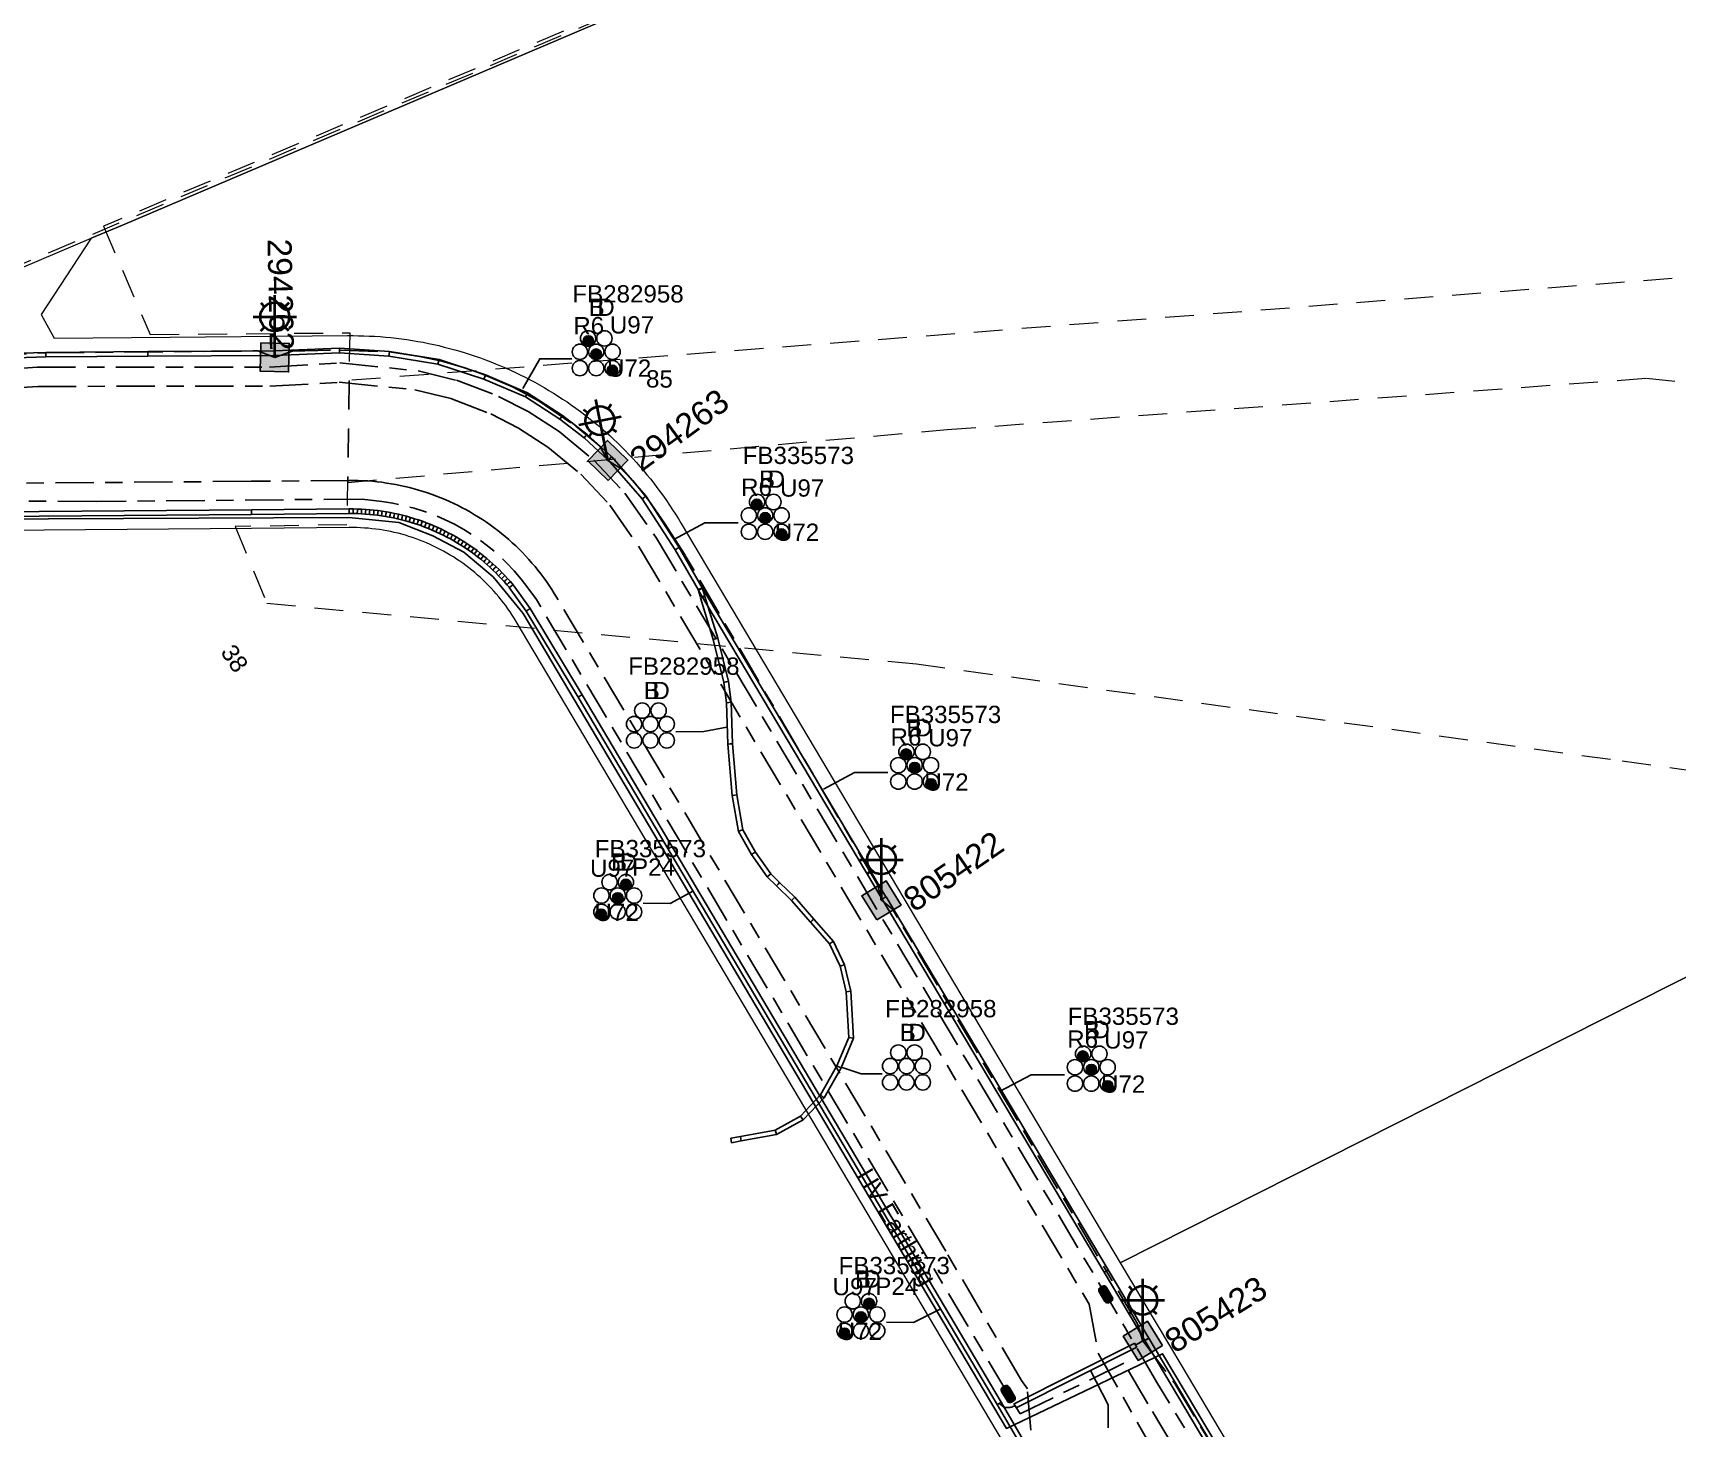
# Model space of a CAD drawing. Header units: metres. Extents: x 292510 to 295946, y 6251475 to 6256272.
# Drawn here: x 294706.1 to 294877.4, y 6255659.2 to 6255804.6 of the extents above; entities that cross this region are included whole.
import ezdxf
from ezdxf.enums import TextEntityAlignment as Align

# ---------------------------------------------------------------- set-up
doc = ezdxf.new("R2010")
doc.units = ezdxf.units.M
doc.linetypes.add('Cable Exist UG', pattern=[8.2, 4, -1.2, 1.8, -1.2])
doc.linetypes.add('Dash', pattern=[5, 3, -2])
doc.layers.get('0').update_dxf_attribs({"color": 6})
doc.layers.add('Cadastre Developer_SP_EXT', color=9, linetype='Continuous', lineweight=5)
doc.layers.add('Cadastre Land Parcels_SP_EXT', color=7, linetype='Continuous', lineweight=5)
for name, color, linetype in [('Duct_SP_EXT', 7, 'Continuous'), ('Equip_HV_EXT', 7, 'Continuous'), ('Equip_SP_SL_EXT', 7, 'Continuous'), ('Mains_HV_EXT', 7, 'Continuous'), ('Mains_SL_EXT', 7, 'Continuous'), ('SupportsUG_SP_LV_SL_EXT', 7, 'Continuous'), ('Trench_SP_EXT', 7, 'Continuous')]:
    doc.layers.add(name, color=color, linetype=linetype)
doc.styles.add('COLUMN_LABEL', font='arial.ttf')
doc.styles.add('iecARIAL', font='arial.ttf', dxfattribs={"height": 2})
doc.styles.add('POLE_LABEL', font='arial.ttf')
doc.styles.get("Standard").update_dxf_attribs({"font": 'arial.ttf'})
doc.linetypes.add('Cable E UG', pattern='A,6,-0.5,["E",Standard,S=1.7,R=0,X=0.5,Y=-1],-2.9', length=9.4)

# ---------------------------------------------------------------- blocks, each defined once
blk = doc.blocks.new('COLUMN_EXT')
blk.add_hatch(color=256).paths.add_polyline_path([(-1.49, 1.48), (-1.49, -1.49), (1.48, -1.49), (1.48, 1.48)])
blk.add_lwpolyline([(-1.49, -1.49), (1.48, -1.49), (1.48, 1.48), (-1.49, 1.48)], close=True)
for tag, height, style, flags, p in [('ASSET_NUM', 2.5, 'COLUMN_LABEL', 8, (2, 2)), ('STRUCTURE_PLANT_NUMBER', 0.2, 'POLE_LABEL', 9, (1.81, 0.03)), ('STREET_CODE', 0.2, 'COLUMN_LABEL', 9, (1.81, -0.2))]:
    blk.add_attdef(tag, text='', height=height, dxfattribs=dict(style=style, flags=flags)).set_placement(p, align=Align.MIDDLE_LEFT)
at = {"flags": 9}
for tag, p in [('COLUMN_TYPE', (1.81, -0.4)), ('OWNED_BY', (1.81, -0.6)), ('STATE', (1.81, -0.8)), ('USAGE', (1.81, -1)), ('STREETNAME', (1.81, -1.6)), ('SUBURB', (1.81, -1.8)), ('LEGEND', (1.81, -1.2)), ('LOCATION', (1.81, -1.4)), ('NOTES', (1.81, -2))]:
    blk.add_attdef(tag, text='', height=0.2, dxfattribs=at).set_placement(p, align=Align.MIDDLE_LEFT)
at = {"flags": 1}
blk.add_attdef('Z', (1.81, -2.35), '', height=0.2, dxfattribs=at)
blk = doc.blocks.new('DUCT_EXT')
blk.add_circle((0, 0.8), 0.8)
at = {"flags": 1}
blk.add_attdef('Z', (0, 0), '', height=0.2, dxfattribs=at)
at = {"flags": 9}
for tag, p in [('DUCT_CODE', (0, 0)), ('XSECT_TYPE', (0, -0.2)), ('STATE', (0, -0.6)), ('FB_REFERENCE', (0, -0.4)), ('NOTES', (0, -0.8))]:
    blk.add_attdef(tag, text='', height=0.2, dxfattribs=at).set_placement(p, align=Align.MIDDLE_LEFT)
blk = doc.blocks.new('SL_LANTERN_EXT')
at = {"lineweight": 40}
for p, q in [((-1.46, 5.68), (-1.06, 5.28)), ((0, 1.97), (0, 6.47)), ((1.46, 5.68), (1.06, 5.28)), ((-2.25, 4.22), (2.25, 4.22)), ((-1.46, 2.76), (-1.06, 3.16)), ((0, 0), (0, 2.72)), ((1.46, 2.76), (1.06, 3.16))]:
    blk.add_line(p, q, dxfattribs=at)
blk.add_circle((0, 4.22), 1.5, dxfattribs=at)
at = {"style": 'iecARIAL', "flags": 9}
blk.add_attdef('ASSET_NUM', (1.5, 1.5), '', height=2.5, dxfattribs=at)
for tag, p, height, flags in [('OPERATING_VOLTAGE', (0.98, -1.65), 0.2, 9), ('ORIENTATION', (0.98, -1.85), 0.2, 9), ('CONSTRUCTED_VOLTAGE', (0.98, -0.65), 0.2, 9), ('CONTROL_TYPE', (0.98, -0.85), 0.2, 9), ('LANTERN_PURPOSE', (0.98, -1.05), 0.2, 9), ('LANTERN_TYPE', (0.98, -1.25), 0.2, 9), ('NO_PHASES', (0.98, -1.45), 0.2, 9), ('LNUMBER', (2.18, -3.25), 2.5, 8), ('OWNED_BY', (0.98, -2.05), 0.2, 9), ('STATE', (0.98, -2.25), 0.2, 9), ('USAGE', (0.98, -2.45), 0.2, 9), ('CEXIST', (0.98, -2.65), 0.2, 9), ('CNEW', (0.98, -2.85), 0.2, 9), ('CNUMBER', (0.98, -3.05), 0.2, 9), ('CREMOVE', (0.98, -3.25), 0.2, 9), ('CREPLACE', (0.98, -3.45), 0.2, 9), ('LKINGHEIGHT', (0.98, -3.65), 0.2, 9), ('LBRACKET', (0.98, -3.85), 0.2, 9), ('LBRACKETVOCAB', (0.98, -4.05), 0.2, 9), ('LCATEGORY', (0.98, -4.25), 0.2, 9), ('LCHARGE1', (0.98, -4.45), 0.2, 9), ('LCHARGE1PERCENT', (0.98, -4.65), 0.2, 9), ('LCHARGE2', (0.98, -4.85), 0.2, 9), ('LCHARGE2PERCENT', (0.98, -5.05), 0.2, 9), ('LCHARGE3', (0.98, -5.25), 0.2, 9), ('LCHARGE3PERCENT', (0.98, -5.45), 0.2, 9), ('LEXIST', (0.98, -5.65), 0.2, 9), ('LLAMP', (0.98, -5.85), 0.2, 9), ('LLAMPVOCAB', (0.98, -6.05), 0.2, 9), ('LMAST', (0.98, -6.25), 0.2, 9), ('LMASTVOCAB', (0.98, -6.45), 0.2, 9), ('LNEW', (0.98, -6.65), 0.2, 9), ('LANTNUMBER', (0.98, -6.85), 0.2, 9), ('LOUTREACH', (0.98, -7.25), 0.2, 9), ('LOUTREACHVOCAB', (0.98, -7.45), 0.2, 9), ('LRATECODE', (0.98, -7.65), 0.2, 9), ('LREMOVE', (0.98, -7.85), 0.2, 9), ('LREPLACE', (0.98, -8.05), 0.2, 9), ('LTYPE', (0.98, -8.25), 0.2, 9), ('LTYPEVOCAB', (0.98, -8.45), 0.2, 9), ('LEGEND', (0.98, -8.65), 0.2, 9), ('STREETNAME', (0.98, -9.25), 0.2, 9), ('SUBURB', (0.98, -9.45), 0.2, 1), ('LOCATION', (0.98, -8.85), 0.2, 9), ('NOTES', (0.98, -9.05), 0.2, 9)]:
    blk.add_attdef(tag, p, '', height=height, dxfattribs=dict(flags=flags))
blk = doc.blocks.new('HV_STJ_EXT')
h = blk.add_hatch(color=256)
edge = h.paths.add_edge_path()
edge.add_ellipse((-0.59, 0.13), major_axis=(0.226, 0.226), ratio=1, start_angle=45, end_angle=135)
edge.add_line((-0.91, 0.13), (-0.91, -0.13))
edge.add_ellipse((-0.59, -0.13), major_axis=(0.226, 0.226), ratio=1, start_angle=135, end_angle=225)
edge.add_line((-0.59, -0.45), (0.59, -0.45))
edge.add_ellipse((0.59, -0.13), major_axis=(-0.226, 0.226), ratio=1, start_angle=135, end_angle=225)
edge.add_line((0.91, -0.13), (0.91, 0.13))
edge.add_ellipse((0.59, 0.13), major_axis=(-0.226, 0.226), ratio=1, start_angle=225, end_angle=315)
edge.add_line((0.59, 0.45), (-0.59, 0.45))
blk.add_lwpolyline([(-0.91, 0.13), (-0.91, -0.13, 0.414214), (-0.59, -0.45), (0.59, -0.45, 0.414214), (0.91, -0.13), (0.91, 0.13, 0.414214), (0.59, 0.45), (-0.59, 0.45, 0.414214)], format="xyb", close=True)
for tag, flags, p in [('ORIENTATION', 9, (1.5, 0)), ('Z', 1, (1.5, -0.8)), ('USAGE', 9, (1.5, -0.2)), ('LEGEND', 9, (1.5, -0.4)), ('NOTES', 9, (1.5, -0.6))]:
    blk.add_attdef(tag, text='', height=0.2, dxfattribs=dict(flags=flags)).set_placement(p, align=Align.MIDDLE_LEFT)
blk = doc.blocks.new('CABLE_LARGE_EXT')
h = blk.add_hatch(color=256)
edge = h.paths.add_edge_path()
edge.add_arc((0, 0.55), 0.55, 0, 360)
blk.add_circle((0, 0.55), 0.55)
at = {"flags": 1}
blk.add_attdef('Z', (0, 0), '', height=0.2, dxfattribs=at)
at = {"flags": 9}
for tag, p in [('COND_CODE', (0, 0)), ('STATE', (0, -0.4)), ('XSECT_SIZE', (0, -0.6)), ('FB_REFERENCE', (0, -0.2)), ('NOTES', (0, -0.8))]:
    blk.add_attdef(tag, text='', height=0.2, dxfattribs=at).set_placement(p, align=Align.MIDDLE_LEFT)

msp = doc.modelspace()

# ---------------------------------------------------------------- linework, layer by layer
at = {"layer": 'Cadastre Developer_SP_EXT', "linetype": 'Dash'}
msp.add_lwpolyline([(294646.24, 6255911.84), (294702.67, 6255780.72), (294703.1, 6255779.73), (294703.1, 6255779.73), (294959.35, 6255888.38)], dxfattribs=at)
for points in [[(294713.42, 6255784.45), (294718.3, 6255773.17), (294739.08, 6255773.35), (294738.78, 6255753.35), (294727.15, 6255753.16), (294730.45, 6255745.17), (294798.13, 6255738.85), (294871.69, 6255728.74), (295027.81, 6255706.95), (295093.48, 6255714.07), (295080.54, 6255765.64), (295029.75, 6255798.11), (295008.79, 6255820.86), (294959.31, 6255888.67), (294713.42, 6255784.45)], [(294739.03, 6255768.38), (294738.89, 6255757.76), (294801.33, 6255763.27), (294874.2, 6255768.62), (294910.51, 6255764.67), (294980.05, 6255799.49), (294992.16, 6255801.8), (294999.68, 6255815.07), (295014.52, 6255814.46), (295008.82, 6255820.57), (295048.23, 6255852.93), (295023.65, 6255861.31), (295000.28, 6255857.82), (294987.15, 6255848.18), (294988.3, 6255817.03), (294928.28, 6255786.89), (294901.83, 6255780.93), (294739.03, 6255768.38)]]:
    msp.add_lwpolyline(points, close=True, dxfattribs=at)
at = {"layer": 'Cadastre Land Parcels_SP_EXT', "linetype": 'Continuous'}
for points in [[(294703.26, 6255779.42), (294712.15, 6255783.2), (294715.39, 6255784.57), (294959.31, 6255888.37)], [(294959.31, 6255888.37), (294715.39, 6255784.57), (294712.15, 6255783.2), (294706.93, 6255775.27), (294708.29, 6255772.78), (294720.36, 6255772.88), (294738.86, 6255773.06), (294739.43, 6255773.06), (294739.99, 6255773.05), (294740.56, 6255773.04), (294741.12, 6255773.01), (294741.68, 6255772.99), (294742.25, 6255772.95), (294742.81, 6255772.9), (294743.37, 6255772.85), (294743.93, 6255772.78), (294744.49, 6255772.72), (294745.05, 6255772.64), (294745.61, 6255772.55), (294746.17, 6255772.46), (294746.72, 6255772.36), (294747.28, 6255772.25), (294747.83, 6255772.13), (294748.38, 6255772.01), (294748.93, 6255771.87), (294749.47, 6255771.73), (294750.02, 6255771.59), (294750.56, 6255771.43), (294751.1, 6255771.27), (294751.64, 6255771.1), (294752.17, 6255770.92), (294752.71, 6255770.73), (294753.24, 6255770.54), (294753.77, 6255770.34), (294754.29, 6255770.13), (294754.81, 6255769.91), (294755.33, 6255769.69), (294755.84, 6255769.46), (294756.36, 6255769.22), (294756.86, 6255768.97), (294757.37, 6255768.72), (294757.87, 6255768.46), (294758.37, 6255768.19), (294758.86, 6255767.92), (294759.35, 6255767.64), (294759.84, 6255767.35), (294760.32, 6255767.06), (294760.8, 6255766.76), (294761.27, 6255766.45), (294761.74, 6255766.14), (294762.2, 6255765.82), (294762.66, 6255765.49), (294763.12, 6255765.15), (294763.57, 6255764.81), (294764.01, 6255764.47), (294764.45, 6255764.11), (294764.89, 6255763.75), (294765.32, 6255763.39), (294765.75, 6255763.02), (294766.17, 6255762.64), (294766.58, 6255762.26), (294766.99, 6255761.87), (294767.39, 6255761.47), (294767.79, 6255761.07), (294768.18, 6255760.67), (294768.57, 6255760.26), (294768.95, 6255759.84), (294769.32, 6255759.42), (294769.69, 6255758.99), (294770.05, 6255758.56), (294770.41, 6255758.12), (294770.76, 6255757.68), (294771.1, 6255757.23), (294771.44, 6255756.78), (294771.77, 6255756.32), (294772.1, 6255755.86), (294772.42, 6255755.39), (294772.73, 6255754.92), (294773.03, 6255754.44), (294773.33, 6255753.97), (294773.62, 6255753.48), (294819.38, 6255676.46), (294941.58, 6255738.13)], [(294807.76, 6255656.79), (294756.42, 6255743.27), (294756.22, 6255743.61), (294756.01, 6255743.94), (294755.79, 6255744.27), (294755.57, 6255744.6), (294755.34, 6255744.92), (294755.1, 6255745.23), (294754.86, 6255745.54), (294754.61, 6255745.85), (294754.35, 6255746.15), (294754.09, 6255746.44), (294753.83, 6255746.73), (294753.55, 6255747.02), (294753.28, 6255747.3), (294752.99, 6255747.57), (294752.7, 6255747.84), (294752.41, 6255748.1), (294752.11, 6255748.36), (294751.81, 6255748.61), (294751.5, 6255748.86), (294751.19, 6255749.1), (294750.87, 6255749.33), (294750.55, 6255749.55), (294750.22, 6255749.77), (294749.89, 6255749.99), (294749.55, 6255750.19), (294749.21, 6255750.39), (294748.87, 6255750.59), (294748.52, 6255750.77), (294748.17, 6255750.95), (294747.82, 6255751.13), (294747.46, 6255751.29), (294747.1, 6255751.45), (294746.74, 6255751.6), (294746.37, 6255751.75), (294746, 6255751.88), (294745.63, 6255752.01), (294745.25, 6255752.13), (294744.88, 6255752.25), (294744.5, 6255752.36), (294744.12, 6255752.46), (294743.73, 6255752.55), (294743.35, 6255752.63), (294742.96, 6255752.71), (294742.57, 6255752.78), (294742.18, 6255752.84), (294741.79, 6255752.9), (294741.4, 6255752.94), (294741.01, 6255752.98), (294740.62, 6255753.01), (294740.22, 6255753.03), (294739.83, 6255753.05), (294739.44, 6255753.06), (294739.04, 6255753.06), (294728.85, 6255752.97), (294698.56, 6255752.72)]]:
    msp.add_lwpolyline(points, dxfattribs=at)
msp.add_lwpolyline([(295060.55, 6255683.98), (295056.23, 6255701.34), (295054.14, 6255708.99), (295047.13, 6255734.62), (294941.58, 6255738.13), (294819.38, 6255676.46), (294825.79, 6255665.67), (294878.95, 6255576.17), (295060.55, 6255683.98)], close=True, dxfattribs=at)
at = {"layer": 'Duct_SP_EXT'}
for p, q in [((294707.42, 6255771.31), (294685.86, 6255770.67)), ((294707.43, 6255770.83), (294685.91, 6255770.19)), ((294718.03, 6255771.4), (294707.42, 6255771.31)), ((294707.42, 6255771.31), (294707.43, 6255771.07)), ((294707.43, 6255770.83), (294707.43, 6255771.07)), ((294718.03, 6255770.92), (294707.43, 6255770.83)), ((294731.27, 6255771.48), (294718.03, 6255771.4)), ((294718.03, 6255771.4), (294718.03, 6255771.16)), ((294718.03, 6255770.92), (294718.03, 6255771.16)), ((294731.27, 6255771), (294718.03, 6255770.92)), ((294738.03, 6255771.75), (294731.26, 6255771.48)), ((294731.26, 6255771.48), (294731.27, 6255771.24)), ((294731.27, 6255771.48), (294731.27, 6255771.24)), ((294731.28, 6255771), (294731.27, 6255771.24)), ((294731.27, 6255771), (294731.27, 6255771.24)), ((294738.02, 6255771.27), (294731.28, 6255771)), ((294738.03, 6255771.75), (294738.02, 6255771.51)), ((294738.02, 6255771.27), (294738.02, 6255771.51)), ((294743.17, 6255770.92), (294738.02, 6255771.27)), ((294743.22, 6255771.4), (294738.03, 6255771.75)), ((294743.17, 6255770.92), (294743.2, 6255771.16)), ((294748.28, 6255770.09), (294743.17, 6255770.92)), ((294743.22, 6255771.4), (294743.2, 6255771.16)), ((294748.4, 6255770.56), (294743.22, 6255771.4)), ((294748.28, 6255770.09), (294748.34, 6255770.32)), ((294753.06, 6255768.53), (294748.28, 6255770.09)), ((294748.4, 6255770.56), (294748.34, 6255770.32)), ((294753.23, 6255768.98), (294748.4, 6255770.56)), ((294753.06, 6255768.53), (294753.15, 6255768.75)), ((294757.4, 6255766.69), (294753.06, 6255768.53)), ((294753.23, 6255768.98), (294753.15, 6255768.75)), ((294757.62, 6255767.11), (294753.23, 6255768.98)), ((294757.4, 6255766.69), (294757.51, 6255766.9)), ((294760.99, 6255764.34), (294757.4, 6255766.69)), ((294757.62, 6255767.11), (294757.51, 6255766.9)), ((294761.27, 6255764.73), (294757.62, 6255767.11)), ((294760.99, 6255764.34), (294761.13, 6255764.53)), ((294763.5, 6255762.39), (294760.99, 6255764.34)), ((294761.27, 6255764.73), (294761.13, 6255764.53)), ((294763.81, 6255762.75), (294761.27, 6255764.73)), ((294763.5, 6255762.39), (294763.65, 6255762.57)), ((294766.03, 6255760.09), (294763.5, 6255762.39)), ((294763.81, 6255762.75), (294763.65, 6255762.57)), ((294766.36, 6255760.45), (294763.81, 6255762.75)), ((294766.36, 6255760.45), (294766.2, 6255760.27)), ((294766.01, 6255760.11), (294766.2, 6255760.27)), ((294769.56, 6255756.06), (294766.01, 6255760.11)), ((294766.03, 6255760.09), (294766.2, 6255760.27)), ((294766.38, 6255760.43), (294766.2, 6255760.27)), ((294769.94, 6255756.35), (294766.38, 6255760.43)), ((294769.56, 6255756.06), (294769.75, 6255756.2)), ((294772.99, 6255750.74), (294769.56, 6255756.06)), ((294769.94, 6255756.35), (294769.75, 6255756.2)), ((294773.4, 6255750.99), (294769.94, 6255756.35)), ((294728.83, 6255754.91), (294698.54, 6255754.66)), ((294728.84, 6255754.43), (294698.54, 6255754.18)), ((294739.03, 6255755), (294728.83, 6255754.91)), ((294728.83, 6255754.91), (294728.83, 6255754.67)), ((294728.84, 6255754.43), (294728.83, 6255754.67)), ((294739.04, 6255754.52), (294728.84, 6255754.43)), ((294739.45, 6255755), (294739.03, 6255755)), ((294739.03, 6255755), (294739.03, 6255754.76)), ((294739.04, 6255754.52), (294739.03, 6255754.76)), ((294739.45, 6255754.52), (294739.04, 6255754.52)), ((294739.89, 6255754.99), (294739.45, 6255755)), ((294739.45, 6255755), (294739.45, 6255754.76)), ((294739.45, 6255754.52), (294739.45, 6255754.76)), ((294739.87, 6255754.51), (294739.45, 6255754.52)), ((294739.87, 6255754.51), (294739.88, 6255754.75)), ((294740.3, 6255754.49), (294739.87, 6255754.51)), ((294739.89, 6255754.99), (294739.88, 6255754.75)), ((294740.32, 6255754.97), (294739.89, 6255754.99)), ((294740.3, 6255754.49), (294740.31, 6255754.73)), ((294740.72, 6255754.47), (294740.3, 6255754.49)), ((294740.32, 6255754.97), (294740.31, 6255754.73)), ((294740.75, 6255754.95), (294740.32, 6255754.97)), ((294740.72, 6255754.47), (294740.74, 6255754.71)), ((294741.14, 6255754.43), (294740.72, 6255754.47)), ((294740.75, 6255754.95), (294740.74, 6255754.71)), ((294741.18, 6255754.91), (294740.75, 6255754.95)), ((294741.14, 6255754.43), (294741.16, 6255754.67)), ((294741.56, 6255754.39), (294741.14, 6255754.43)), ((294741.18, 6255754.91), (294741.16, 6255754.67)), ((294741.61, 6255754.87), (294741.18, 6255754.91)), ((294741.56, 6255754.39), (294741.59, 6255754.63)), ((294741.98, 6255754.34), (294741.56, 6255754.39)), ((294741.61, 6255754.87), (294741.59, 6255754.63)), ((294742.04, 6255754.82), (294741.61, 6255754.87)), ((294741.98, 6255754.34), (294742.01, 6255754.58)), ((294742.4, 6255754.29), (294741.98, 6255754.34)), ((294742.04, 6255754.82), (294742.01, 6255754.58)), ((294742.47, 6255754.76), (294742.04, 6255754.82)), ((294742.4, 6255754.29), (294742.43, 6255754.52)), ((294742.82, 6255754.22), (294742.4, 6255754.29)), ((294742.47, 6255754.76), (294742.43, 6255754.52)), ((294742.9, 6255754.69), (294742.47, 6255754.76)), ((294742.82, 6255754.22), (294742.86, 6255754.46)), ((294743.23, 6255754.14), (294742.82, 6255754.22)), ((294742.9, 6255754.69), (294742.86, 6255754.46)), ((294743.32, 6255754.62), (294742.9, 6255754.69)), ((294743.23, 6255754.14), (294743.28, 6255754.38)), ((294743.65, 6255754.06), (294743.23, 6255754.14)), ((294743.32, 6255754.62), (294743.28, 6255754.38)), ((294743.74, 6255754.53), (294743.32, 6255754.62)), ((294743.65, 6255754.06), (294743.7, 6255754.3)), ((294744.06, 6255753.97), (294743.65, 6255754.06)), ((294743.74, 6255754.53), (294743.7, 6255754.3)), ((294744.17, 6255754.44), (294743.74, 6255754.53)), ((294744.06, 6255753.97), (294744.12, 6255754.2)), ((294744.47, 6255753.87), (294744.06, 6255753.97)), ((294744.17, 6255754.44), (294744.12, 6255754.2)), ((294744.59, 6255754.34), (294744.17, 6255754.44)), ((294744.47, 6255753.87), (294744.53, 6255754.1)), ((294744.88, 6255753.76), (294744.47, 6255753.87)), ((294744.59, 6255754.34), (294744.53, 6255754.1)), ((294745.01, 6255754.23), (294744.59, 6255754.34)), ((294744.88, 6255753.76), (294744.94, 6255754)), ((294745.29, 6255753.65), (294744.88, 6255753.76)), ((294745.01, 6255754.23), (294744.94, 6255754)), ((294745.42, 6255754.11), (294745.01, 6255754.23)), ((294745.29, 6255753.65), (294745.35, 6255753.88)), ((294745.69, 6255753.53), (294745.29, 6255753.65)), ((294745.42, 6255754.11), (294745.35, 6255753.88)), ((294745.84, 6255753.98), (294745.42, 6255754.11)), ((294745.69, 6255753.53), (294745.76, 6255753.76)), ((294745.84, 6255753.98), (294745.76, 6255753.76)), ((294746.25, 6255753.85), (294745.84, 6255753.98)), ((294746.09, 6255753.4), (294746.17, 6255753.62)), ((294746.25, 6255753.85), (294746.17, 6255753.62)), ((294746.65, 6255753.71), (294746.25, 6255753.85)), ((294746.65, 6255753.71), (294746.57, 6255753.48)), ((294747.06, 6255753.56), (294746.65, 6255753.71)), ((294746.09, 6255753.4), (294745.69, 6255753.53)), ((294746.49, 6255753.26), (294746.09, 6255753.4)), ((294746.49, 6255753.26), (294746.57, 6255753.48)), ((294746.89, 6255753.11), (294746.49, 6255753.26)), ((294746.89, 6255753.11), (294746.97, 6255753.34)), ((294747.28, 6255752.96), (294746.89, 6255753.11)), ((294747.06, 6255753.56), (294746.97, 6255753.34)), ((294747.46, 6255753.4), (294747.06, 6255753.56)), ((294747.28, 6255752.96), (294747.37, 6255753.18)), ((294747.67, 6255752.79), (294747.28, 6255752.96)), ((294747.46, 6255753.4), (294747.37, 6255753.18)), ((294747.86, 6255753.23), (294747.46, 6255753.4)), ((294747.67, 6255752.79), (294747.77, 6255753.01)), ((294748.06, 6255752.62), (294747.67, 6255752.79)), ((294747.86, 6255753.23), (294747.77, 6255753.01)), ((294748.26, 6255753.06), (294747.86, 6255753.23)), ((294748.06, 6255752.62), (294748.16, 6255752.84)), ((294748.44, 6255752.44), (294748.06, 6255752.62)), ((294748.26, 6255753.06), (294748.16, 6255752.84)), ((294748.65, 6255752.88), (294748.26, 6255753.06)), ((294748.44, 6255752.44), (294748.55, 6255752.66)), ((294748.82, 6255752.26), (294748.44, 6255752.44)), ((294748.65, 6255752.88), (294748.55, 6255752.66)), ((294749.04, 6255752.69), (294748.65, 6255752.88)), ((294748.82, 6255752.26), (294748.93, 6255752.47)), ((294749.2, 6255752.07), (294748.82, 6255752.26)), ((294749.04, 6255752.69), (294748.93, 6255752.47)), ((294749.42, 6255752.49), (294749.04, 6255752.69)), ((294749.2, 6255752.07), (294749.31, 6255752.28)), ((294749.57, 6255751.87), (294749.2, 6255752.07)), ((294749.42, 6255752.49), (294749.31, 6255752.28)), ((294749.8, 6255752.29), (294749.42, 6255752.49)), ((294749.57, 6255751.87), (294749.69, 6255752.08)), ((294749.94, 6255751.66), (294749.57, 6255751.87)), ((294749.8, 6255752.29), (294749.69, 6255752.08)), ((294750.18, 6255752.08), (294749.8, 6255752.29)), ((294749.94, 6255751.66), (294750.06, 6255751.87)), ((294750.18, 6255752.08), (294750.06, 6255751.87)), ((294750.56, 6255751.86), (294750.18, 6255752.08)), ((294750.31, 6255751.44), (294749.94, 6255751.66)), ((294750.31, 6255751.44), (294750.43, 6255751.65)), ((294750.67, 6255751.22), (294750.31, 6255751.44)), ((294750.56, 6255751.86), (294750.43, 6255751.65)), ((294750.92, 6255751.63), (294750.56, 6255751.86)), ((294750.67, 6255751.22), (294750.79, 6255751.43)), ((294751.02, 6255751), (294750.67, 6255751.22)), ((294750.92, 6255751.63), (294750.79, 6255751.43)), ((294751.28, 6255751.4), (294750.92, 6255751.63)), ((294751.02, 6255751), (294751.15, 6255751.2)), ((294751.37, 6255750.76), (294751.02, 6255751)), ((294751.28, 6255751.4), (294751.15, 6255751.2)), ((294751.65, 6255751.15), (294751.28, 6255751.4)), ((294751.37, 6255750.76), (294751.51, 6255750.96)), ((294751.72, 6255750.52), (294751.37, 6255750.76)), ((294751.65, 6255751.15), (294751.51, 6255750.96)), ((294752, 6255750.91), (294751.65, 6255751.15)), ((294751.72, 6255750.52), (294751.86, 6255750.71)), ((294752.06, 6255750.27), (294751.72, 6255750.52)), ((294752, 6255750.91), (294751.86, 6255750.71)), ((294752.35, 6255750.65), (294752, 6255750.91)), ((294752.06, 6255750.27), (294752.2, 6255750.46)), ((294752.4, 6255750.01), (294752.06, 6255750.27)), ((294752.35, 6255750.65), (294752.2, 6255750.46)), ((294752.69, 6255750.39), (294752.35, 6255750.65)), ((294752.4, 6255750.01), (294752.54, 6255750.2)), ((294752.69, 6255750.39), (294752.54, 6255750.2)), ((294753.03, 6255750.12), (294752.69, 6255750.39)), ((294772.99, 6255750.74), (294773.19, 6255750.87)), ((294775.38, 6255746.59), (294772.99, 6255750.74)), ((294773.4, 6255750.99), (294773.19, 6255750.87)), ((294775.82, 6255746.78), (294773.4, 6255750.99)), ((294752.73, 6255749.75), (294752.4, 6255750.01)), ((294752.73, 6255749.75), (294752.88, 6255749.93)), ((294753.05, 6255749.48), (294752.73, 6255749.75)), ((294753.03, 6255750.12), (294752.88, 6255749.93)), ((294753.36, 6255749.84), (294753.03, 6255750.12)), ((294753.05, 6255749.48), (294753.21, 6255749.66)), ((294753.37, 6255749.2), (294753.05, 6255749.48)), ((294753.36, 6255749.84), (294753.21, 6255749.66)), ((294753.69, 6255749.56), (294753.36, 6255749.84)), ((294753.37, 6255749.2), (294753.53, 6255749.38)), ((294753.69, 6255748.92), (294753.37, 6255749.2)), ((294753.69, 6255749.56), (294753.53, 6255749.38)), ((294754.01, 6255749.27), (294753.69, 6255749.56)), ((294753.69, 6255748.92), (294753.85, 6255749.1)), ((294754, 6255748.63), (294753.69, 6255748.92)), ((294754.01, 6255749.27), (294753.85, 6255749.1)), ((294754, 6255748.63), (294754.16, 6255748.81)), ((294754.3, 6255748.34), (294754, 6255748.63)), ((294754.33, 6255748.98), (294754.01, 6255749.27)), ((294754.33, 6255748.98), (294754.16, 6255748.81)), ((294754.3, 6255748.34), (294754.47, 6255748.51)), ((294754.64, 6255748.68), (294754.33, 6255748.98)), ((294754.64, 6255748.68), (294754.47, 6255748.51)), ((294754.94, 6255748.37), (294754.64, 6255748.68)), ((294754.6, 6255748.04), (294754.3, 6255748.34)), ((294754.6, 6255748.04), (294754.77, 6255748.2)), ((294754.89, 6255747.73), (294754.6, 6255748.04)), ((294754.94, 6255748.37), (294754.77, 6255748.2)), ((294754.89, 6255747.73), (294755.07, 6255747.9)), ((294755.18, 6255747.42), (294754.89, 6255747.73)), ((294755.24, 6255748.06), (294754.94, 6255748.37)), ((294755.24, 6255748.06), (294755.07, 6255747.9)), ((294755.18, 6255747.42), (294755.36, 6255747.58)), ((294755.46, 6255747.1), (294755.18, 6255747.42)), ((294755.53, 6255747.74), (294755.24, 6255748.06)), ((294755.53, 6255747.74), (294755.36, 6255747.58)), ((294755.46, 6255747.1), (294755.64, 6255747.26)), ((294755.72, 6255746.8), (294755.46, 6255747.1)), ((294755.82, 6255747.42), (294755.53, 6255747.74)), ((294755.82, 6255747.42), (294755.64, 6255747.26)), ((294755.71, 6255746.8), (294755.91, 6255746.94)), ((294757.47, 6255744.36), (294755.71, 6255746.8)), ((294755.71, 6255746.8), (294755.72, 6255746.8)), ((294755.72, 6255746.8), (294755.91, 6255746.94)), ((294756.1, 6255747.09), (294755.82, 6255747.42)), ((294756.1, 6255747.09), (294755.91, 6255746.94)), ((294756.1, 6255747.08), (294755.91, 6255746.94)), ((294756.1, 6255747.08), (294756.1, 6255747.09)), ((294757.87, 6255744.62), (294756.1, 6255747.08)), ((294775.82, 6255746.78), (294775.6, 6255746.68)), ((294775.83, 6255746.75), (294775.62, 6255746.63)), ((294776.08, 6255745.94), (294775.82, 6255746.78)), ((294794.96, 6255714.59), (294775.83, 6255746.75)), ((294775.38, 6255746.59), (294775.6, 6255746.68)), ((294775.63, 6255745.8), (294775.38, 6255746.59)), ((294775.41, 6255746.51), (294775.62, 6255746.63)), ((294794.55, 6255714.35), (294775.41, 6255746.51)), ((294775.63, 6255745.8), (294775.86, 6255745.87)), ((294775.64, 6255745.75), (294775.87, 6255745.82)), ((294776.96, 6255741.4), (294775.64, 6255745.75)), ((294776.08, 6255745.94), (294775.86, 6255745.87)), ((294776.1, 6255745.89), (294775.87, 6255745.82)), ((294777.43, 6255741.53), (294776.1, 6255745.89)), ((294757.47, 6255744.36), (294757.67, 6255744.49)), ((294762.88, 6255735.38), (294757.47, 6255744.36)), ((294757.87, 6255744.62), (294757.67, 6255744.49)), ((294763.29, 6255735.63), (294757.87, 6255744.62)), ((294776.96, 6255741.4), (294777.2, 6255741.47)), ((294778.08, 6255736.93), (294776.96, 6255741.4)), ((294777.43, 6255741.53), (294777.2, 6255741.47)), ((294778.56, 6255737.01), (294777.43, 6255741.53)), ((294778.08, 6255736.93), (294778.32, 6255736.97)), ((294778.35, 6255734.81), (294778.08, 6255736.93)), ((294778.56, 6255737.01), (294778.32, 6255736.97)), ((294778.83, 6255734.85), (294778.56, 6255737.01)), ((294762.88, 6255735.38), (294763.08, 6255735.51)), ((294806.56, 6255661.68), (294762.88, 6255735.38)), ((294763.29, 6255735.63), (294763.08, 6255735.51)), ((294806.97, 6255661.92), (294763.29, 6255735.63)), ((294778.35, 6255734.81), (294778.59, 6255734.83)), ((294778.49, 6255730.5), (294778.35, 6255734.81)), ((294778.83, 6255734.85), (294778.59, 6255734.83)), ((294778.97, 6255730.53), (294778.83, 6255734.85)), ((294778.49, 6255730.5), (294778.73, 6255730.52)), ((294778.94, 6255725.15), (294778.49, 6255730.5)), ((294778.97, 6255730.53), (294778.73, 6255730.52)), ((294779.41, 6255725.21), (294778.97, 6255730.53)), ((294778.94, 6255725.15), (294779.18, 6255725.18)), ((294779.59, 6255721.39), (294778.94, 6255725.15)), ((294779.41, 6255725.21), (294779.18, 6255725.18)), ((294780.05, 6255721.56), (294779.41, 6255725.21)), ((294779.59, 6255721.39), (294779.82, 6255721.48)), ((294780.96, 6255719), (294779.59, 6255721.39)), ((294780.05, 6255721.56), (294779.82, 6255721.48)), ((294781.37, 6255719.25), (294780.05, 6255721.56)), ((294780.96, 6255719), (294781.16, 6255719.12)), ((294782.59, 6255716.65), (294780.96, 6255719)), ((294781.37, 6255719.25), (294781.16, 6255719.12)), ((294782.96, 6255716.96), (294781.37, 6255719.25)), ((294782.59, 6255716.65), (294782.77, 6255716.8)), ((294783.55, 6255715.71), (294782.59, 6255716.65)), ((294782.96, 6255716.96), (294782.77, 6255716.8)), ((294783.88, 6255716.06), (294782.96, 6255716.96)), ((294783.55, 6255715.71), (294783.72, 6255715.89)), ((294783.55, 6255715.71), (294783.72, 6255715.89)), ((294783.88, 6255716.06), (294783.72, 6255715.89)), ((294783.88, 6255716.06), (294783.72, 6255715.89)), ((294785.46, 6255714.53), (294783.88, 6255716.06)), ((294785.11, 6255714.2), (294783.55, 6255715.71)), ((294785.11, 6255714.2), (294785.28, 6255714.37)), ((294787.09, 6255711.94), (294785.11, 6255714.2)), ((294785.46, 6255714.53), (294785.28, 6255714.37)), ((294787.45, 6255712.25), (294785.46, 6255714.53)), ((294794.55, 6255714.35), (294794.76, 6255714.47)), ((294794.58, 6255714.34), (294794.78, 6255714.46)), ((294817.71, 6255675.47), (294794.58, 6255714.34)), ((294794.96, 6255714.59), (294794.76, 6255714.47)), ((294794.99, 6255714.58), (294794.78, 6255714.46)), ((294818.12, 6255675.71), (294794.99, 6255714.58)), ((294787.09, 6255711.94), (294787.27, 6255712.1)), ((294789.09, 6255709.68), (294787.09, 6255711.94)), ((294787.45, 6255712.25), (294787.27, 6255712.1)), ((294789.49, 6255709.94), (294787.45, 6255712.25)), ((294789.09, 6255709.68), (294789.29, 6255709.81)), ((294790.19, 6255707.35), (294789.09, 6255709.68)), ((294789.49, 6255709.94), (294789.29, 6255709.81)), ((294790.64, 6255707.51), (294789.49, 6255709.94)), ((294790.19, 6255707.35), (294790.41, 6255707.43)), ((294790.82, 6255704.68), (294790.19, 6255707.35)), ((294790.64, 6255707.51), (294790.41, 6255707.43)), ((294791.3, 6255704.74), (294790.64, 6255707.51)), ((294790.82, 6255704.68), (294791.06, 6255704.71)), ((294791.08, 6255699.93), (294790.82, 6255704.68)), ((294791.3, 6255704.74), (294791.06, 6255704.71)), ((294791.57, 6255699.84), (294791.3, 6255704.74)), ((294789.85, 6255696.96), (294791.08, 6255699.93)), ((294790.28, 6255696.75), (294791.57, 6255699.84)), ((294791.08, 6255699.93), (294791.32, 6255699.89)), ((294791.57, 6255699.84), (294791.32, 6255699.89)), ((294788.13, 6255693.94), (294789.85, 6255696.96)), ((294788.52, 6255693.65), (294790.28, 6255696.75)), ((294789.85, 6255696.96), (294790.06, 6255696.86)), ((294790.28, 6255696.75), (294790.06, 6255696.86)), ((294786.04, 6255691.72), (294788.13, 6255693.94)), ((294786.34, 6255691.34), (294788.52, 6255693.65)), ((294788.13, 6255693.94), (294788.33, 6255693.79)), ((294788.52, 6255693.65), (294788.33, 6255693.79)), ((294779.79, 6255689.61), (294783.4, 6255690.28)), ((294783.4, 6255690.28), (294786.04, 6255691.72)), ((294783.4, 6255690.28), (294783.48, 6255690.05)), ((294783.56, 6255689.82), (294786.34, 6255691.34)), ((294786.04, 6255691.72), (294786.19, 6255691.53)), ((294786.34, 6255691.34), (294786.19, 6255691.53)), ((294778.79, 6255689.43), (294779.79, 6255689.61)), ((294778.79, 6255689.43), (294778.83, 6255689.19)), ((294778.87, 6255688.96), (294778.83, 6255689.19)), ((294778.87, 6255688.96), (294779.88, 6255689.14)), ((294779.79, 6255689.61), (294779.83, 6255689.37)), ((294779.88, 6255689.14), (294779.83, 6255689.37)), ((294779.88, 6255689.14), (294783.56, 6255689.82)), ((294783.56, 6255689.82), (294783.48, 6255690.05)), ((294817.71, 6255675.47), (294817.92, 6255675.59)), ((294821.93, 6255668.36), (294817.71, 6255675.47)), ((294818.12, 6255675.71), (294817.92, 6255675.59)), ((294822.34, 6255668.6), (294818.12, 6255675.71)), ((294820.88, 6255668.09), (294808.32, 6255661.75)), ((294820.88, 6255668.09), (294820.98, 6255667.88)), ((294821.93, 6255668.36), (294822.14, 6255668.48)), ((294821.95, 6255668.34), (294822.16, 6255668.46)), ((294833.13, 6255649.55), (294821.95, 6255668.34)), ((294822.34, 6255668.6), (294822.14, 6255668.48)), ((294822.37, 6255668.58), (294822.16, 6255668.46)), ((294833.54, 6255649.79), (294822.37, 6255668.58)), ((294821.09, 6255667.66), (294808.54, 6255661.33)), ((294821.09, 6255667.66), (294820.98, 6255667.88)), ((294806.56, 6255661.68), (294806.77, 6255661.8)), ((294806.56, 6255661.68), (294806.77, 6255661.8)), ((294806.56, 6255661.68), (294816.8, 6255644.09)), ((294806.97, 6255661.92), (294806.77, 6255661.8)), ((294806.98, 6255661.92), (294806.77, 6255661.8)), ((294806.98, 6255661.92), (294817.22, 6255644.34)), ((294808.32, 6255661.75), (294808.43, 6255661.54)), ((294808.54, 6255661.33), (294808.43, 6255661.54))]:
    msp.add_line(p, q, dxfattribs=at)
for points in [[(294762.22, 6255770.64), (294758.89, 6255770.64), (294757.13, 6255767.54)], [(294779.57, 6255753.55), (294776.1, 6255753.55), (294772.87, 6255751.82)], [(294773.08, 6255731.78), (294775.99, 6255731.82), (294778.38, 6255732.25)], [(294795.14, 6255727.53), (294791.67, 6255727.53), (294788.44, 6255725.79)], [(294769.67, 6255713.91), (294772.49, 6255713.89), (294774.91, 6255715.21)], [(294794.56, 6255696.13), (294792.38, 6255696.13), (294790.41, 6255696.81)], [(294813.56, 6255696.05), (294810.09, 6255696.05), (294806.86, 6255694.32)], [(294795.02, 6255670.25), (294797.83, 6255670.23), (294800.62, 6255671.63)], [(294818.13, 6255659.27), (294818.13, 6255661.66), (294816.25, 6255665.28)]]:
    msp.add_lwpolyline(points, dxfattribs=at)
at = {"layer": 'Mains_HV_EXT', "linetype": 'Cable Exist UG'}
for points in [[(294581.91, 6255726.17), (294586.14, 6255728.19), (294586.14, 6255728.19), (294587.7, 6255728.93), (294652.21, 6255759.74), (294659.06, 6255762.53), (294664.89, 6255764.51), (294672.62, 6255766.61), (294679.54, 6255767.98), (294706.52, 6255769.77), (294730.71, 6255769.78), (294738.04, 6255770.21), (294746.21, 6255769.38), (294750.21, 6255768.4), (294754.6, 6255766.73), (294757.66, 6255765.15), (294760.91, 6255763.06), (294764.53, 6255760.07), (294767.74, 6255756.65), (294771.04, 6255751.94), (294817.85, 6255673.16)], [(294591.31, 6255728.44), (294653.02, 6255757.91), (294659.76, 6255760.66), (294665.47, 6255762.6), (294673.08, 6255764.66), (294679.81, 6255765.99), (294706.58, 6255767.77), (294730.77, 6255767.78), (294737.99, 6255768.2), (294745.87, 6255767.41), (294749.62, 6255766.49), (294753.78, 6255764.9), (294756.66, 6255763.42), (294759.72, 6255761.44), (294763.16, 6255758.61), (294766.19, 6255755.38), (294769.36, 6255750.85), (294816.13, 6255672.14), (294817.1, 6255666.96), (294828.07, 6255647.67)], [(294810.06, 6255659.02), (294809.7, 6255663.32), (294809.09, 6255664.17), (294809.09, 6255664.17), (294801.19, 6255677.65), (294760.64, 6255745.8), (294760.4, 6255746.2), (294760.13, 6255746.62), (294759.86, 6255747.03), (294759.59, 6255747.43), (294759.3, 6255747.83), (294759, 6255748.22), (294758.7, 6255748.61), (294758.39, 6255748.99), (294758.07, 6255749.36), (294757.75, 6255749.73), (294757.41, 6255750.1), (294757.08, 6255750.45), (294756.73, 6255750.8), (294756.38, 6255751.14), (294756.02, 6255751.47), (294755.65, 6255751.8), (294755.28, 6255752.12), (294754.9, 6255752.43), (294754.52, 6255752.74), (294754.13, 6255753.04), (294753.73, 6255753.33), (294753.33, 6255753.61), (294752.92, 6255753.88), (294752.51, 6255754.15), (294752.09, 6255754.4), (294751.66, 6255754.66), (294751.24, 6255754.9), (294750.81, 6255755.13), (294750.37, 6255755.35), (294749.93, 6255755.57), (294749.49, 6255755.77), (294749.03, 6255755.97), (294748.58, 6255756.16), (294748.11, 6255756.34), (294747.66, 6255756.51), (294747.2, 6255756.67), (294746.73, 6255756.82), (294746.26, 6255756.97), (294745.79, 6255757.1), (294745.32, 6255757.22), (294744.84, 6255757.34), (294744.35, 6255757.45), (294743.88, 6255757.54), (294743.39, 6255757.63), (294742.9, 6255757.7), (294742.42, 6255757.77), (294741.93, 6255757.83), (294741.44, 6255757.88), (294740.96, 6255757.92), (294740.47, 6255757.94), (294739.97, 6255757.96), (294739.48, 6255757.97), (294739.02, 6255757.97), (294728.81, 6255757.88), (294698.5, 6255757.63)], [(294875.85, 6255575.55), (294856.21, 6255608.7), (294832.96, 6255647.75), (294823.17, 6255664.05), (294817.86, 6255673.15)], [(294873.64, 6255575.38), (294867.32, 6255586.01), (294833.55, 6255642.84), (294828.94, 6255650.44), (294822.26, 6255661.76), (294819.76, 6255665.99), (294808.93, 6255660.71), (294808.29, 6255661.79)]]:
    msp.add_lwpolyline(points, dxfattribs=at)
msp.add_lwpolyline([(294807.7, 6255662.77), (294758.53, 6255745.57), (294758.53, 6255745.57), (294757.65, 6255746.78), (294757.65, 6255746.78, 0.20725), (294742.43, 6255755.77), (294742.43, 6255755.77), (294740.37, 6255756.03), (294712.65, 6255755.78), (294697.74, 6255755.82), (294689.26, 6255755.27), (294679.48, 6255753.73), (294670.96, 6255751.59), (294666.91, 6255750.11), (294669, 6255744.74), (294667.13, 6255744.13)], format="xyb", dxfattribs=at)
at = {"layer": 'Mains_HV_EXT', "linetype": 'Cable E UG'}
msp.add_lwpolyline([(294666.53, 6255745.87), (294665.73, 6255747.87), (294673.5, 6255750.5), (294682.13, 6255752.44), (294689.73, 6255753.41), (294699.84, 6255753.92), (294738.99, 6255754.1), (294744.19, 6255753.58), (294747.73, 6255752.21), (294750.99, 6255750.5), (294754.02, 6255747.92), (294757.16, 6255744.1), (294807.51, 6255659.2), (294823.79, 6255666.98), (294833.13, 6255651.29), (294841.43, 6255638.28), (294884.44, 6255565.92), (294888.42, 6255568.15)], dxfattribs=at)
at = {"layer": 'Mains_SL_EXT', "linetype": 'Cable Exist UG'}
for points in [[(294674.63, 6255768.1), (294676.43, 6255769.04), (294682.02, 6255769.97), (294682.02, 6255769.97), (294707.4, 6255771.27), (294729.49, 6255771.46), (294731.27, 6255770.79)], [(294731.27, 6255770.79), (294733.07, 6255771.42), (294733.07, 6255771.42), (294738.03, 6255771.55), (294743.22, 6255771.36), (294746.36, 6255770.88), (294748.68, 6255770.39), (294751.08, 6255769.7), (294752.84, 6255769.08), (294756.12, 6255767.67), (294758.82, 6255766.21), (294762.65, 6255763.62), (294765.15, 6255761.53), (294765.98, 6255760.05)], [(294794.49, 6255714.22), (294794.12, 6255715.78), (294794.12, 6255715.78), (294774.03, 6255750.19), (294771.89, 6255753.52), (294771.89, 6255753.52), (294770.25, 6255755.86), (294768.57, 6255757.97), (294767.35, 6255759.22), (294765.98, 6255760.05)], [(294821.72, 6255668.32), (294821.18, 6255670.08), (294821.18, 6255670.08), (294795.66, 6255713.28), (294794.49, 6255714.22)], [(294821.72, 6255668.32), (294825.07, 6255663.86), (294825.07, 6255663.86), (294833.51, 6255649.78), (294843.93, 6255633.1), (294843.72, 6255632.47)]]:
    msp.add_lwpolyline(points, dxfattribs=at)
at = {"layer": 'Trench_SP_EXT', "linetype": 'Cable Exist UG'}
msp.add_lwpolyline([(294820.98, 6255667.88), (294821.72, 6255668.32)], dxfattribs=at)
msp.add_lwpolyline([(294806.77, 6255661.8, 0.393317), (294808.4, 6255661.58)], format="xyb", dxfattribs=at)

# ---------------------------------------------------------------- block references
at = {"layer": 'Duct_SP_EXT'}
for name, p in [('DUCT_EXT', (294763.92, 6255771.97)), ('CABLE_LARGE_EXT', (294763.95, 6255771.94)), ('DUCT_EXT', (294765.62, 6255771.97)), ('DUCT_EXT', (294763.07, 6255770.57)), ('DUCT_EXT', (294764.77, 6255770.57)), ('CABLE_LARGE_EXT', (294764.77, 6255770.57)), ('DUCT_EXT', (294766.47, 6255770.57)), ('DUCT_EXT', (294763.07, 6255768.87)), ('DUCT_EXT', (294764.77, 6255768.87)), ('DUCT_EXT', (294766.47, 6255768.87)), ('CABLE_LARGE_EXT', (294766.45, 6255768.87)), ('DUCT_EXT', (294781.53, 6255754.92)), ('CABLE_LARGE_EXT', (294781.5, 6255754.92)), ('DUCT_EXT', (294783.23, 6255754.92)), ('DUCT_EXT', (294780.68, 6255753.52)), ('DUCT_EXT', (294782.38, 6255753.52)), ('CABLE_LARGE_EXT', (294782.38, 6255753.52)), ('DUCT_EXT', (294784.08, 6255753.52)), ('DUCT_EXT', (294780.68, 6255751.82)), ('DUCT_EXT', (294782.38, 6255751.82)), ('DUCT_EXT', (294784.08, 6255751.82)), ('CABLE_LARGE_EXT', (294784.08, 6255751.82)), ('DUCT_EXT', (294769.57, 6255733.18)), ('DUCT_EXT', (294771.27, 6255733.18)), ('DUCT_EXT', (294768.72, 6255731.78)), ('DUCT_EXT', (294770.42, 6255731.78)), ('DUCT_EXT', (294772.12, 6255731.78)), ('DUCT_EXT', (294768.72, 6255730.08)), ('DUCT_EXT', (294770.42, 6255730.08)), ('DUCT_EXT', (294772.12, 6255730.08)), ('DUCT_EXT', (294797.1, 6255728.89)), ('CABLE_LARGE_EXT', (294797.07, 6255728.89)), ('DUCT_EXT', (294798.8, 6255728.89)), ('DUCT_EXT', (294796.25, 6255727.49)), ('DUCT_EXT', (294797.95, 6255727.49)), ('CABLE_LARGE_EXT', (294797.95, 6255727.49)), ('DUCT_EXT', (294799.65, 6255727.49)), ('DUCT_EXT', (294796.25, 6255725.79)), ('DUCT_EXT', (294797.95, 6255725.79)), ('DUCT_EXT', (294799.65, 6255725.79)), ('CABLE_LARGE_EXT', (294799.65, 6255725.79)), ('DUCT_EXT', (294766.16, 6255715.31)), ('DUCT_EXT', (294767.86, 6255715.31)), ('CABLE_LARGE_EXT', (294767.86, 6255715.32)), ('DUCT_EXT', (294765.31, 6255713.91)), ('DUCT_EXT', (294767.01, 6255713.91)), ('CABLE_LARGE_EXT', (294767.01, 6255713.91)), ('DUCT_EXT', (294768.71, 6255713.91)), ('DUCT_EXT', (294765.31, 6255712.21)), ('CABLE_LARGE_EXT', (294765.28, 6255712.21)), ('DUCT_EXT', (294767.01, 6255712.21)), ('DUCT_EXT', (294768.71, 6255712.21)), ('DUCT_EXT', (294796.25, 6255697.55)), ('DUCT_EXT', (294797.95, 6255697.55)), ('DUCT_EXT', (294815.51, 6255697.42)), ('DUCT_EXT', (294817.21, 6255697.42)), ('DUCT_EXT', (294795.4, 6255696.15)), ('DUCT_EXT', (294797.1, 6255696.15)), ('DUCT_EXT', (294798.8, 6255696.15)), ('DUCT_EXT', (294814.66, 6255696.02)), ('CABLE_LARGE_EXT', (294815.48, 6255697.42)), ('DUCT_EXT', (294816.36, 6255696.02)), ('CABLE_LARGE_EXT', (294816.36, 6255696.02)), ('DUCT_EXT', (294818.06, 6255696.02)), ('DUCT_EXT', (294795.4, 6255694.45)), ('DUCT_EXT', (294797.1, 6255694.45)), ('DUCT_EXT', (294798.8, 6255694.45)), ('DUCT_EXT', (294814.66, 6255694.32)), ('DUCT_EXT', (294816.36, 6255694.32)), ('DUCT_EXT', (294818.06, 6255694.32)), ('CABLE_LARGE_EXT', (294818.06, 6255694.32)), ('DUCT_EXT', (294791.5, 6255671.65)), ('DUCT_EXT', (294793.2, 6255671.65)), ('DUCT_EXT', (294790.65, 6255670.25)), ('DUCT_EXT', (294792.35, 6255670.25)), ('CABLE_LARGE_EXT', (294792.35, 6255670.25)), ('CABLE_LARGE_EXT', (294793.2, 6255671.65)), ('DUCT_EXT', (294794.05, 6255670.25)), ('DUCT_EXT', (294790.65, 6255668.55)), ('CABLE_LARGE_EXT', (294790.62, 6255668.55)), ('DUCT_EXT', (294792.35, 6255668.55)), ('DUCT_EXT', (294794.05, 6255668.55))]:
    msp.add_blockref(name, p, dxfattribs=at)
at = {"layer": 'Equip_HV_EXT'}
for p, rotation in [((294817.86, 6255673.15), 300.7128028292262), ((294807.7, 6255662.77), 300.8465870653726)]:
    msp.add_blockref('HV_STJ_EXT', p, dxfattribs=dict(at, rotation=rotation))
at = {"layer": 'Equip_SP_SL_EXT'}
for p in [(294731.27, 6255770.79), (294794.49, 6255714.22), (294821.72, 6255668.32)]:
    msp.add_blockref('SL_LANTERN_EXT', p, dxfattribs=at)
at = {"layer": 'Equip_SP_SL_EXT', "rotation": 11.11304029927519}
msp.add_blockref('SL_LANTERN_EXT', (294765.98, 6255760.05), dxfattribs=at)
at = {"layer": 'SupportsUG_SP_LV_SL_EXT'}
ref = msp.add_blockref('COLUMN_EXT', (294731.27, 6255770.79), dxfattribs=dict(at, rotation=268.8263881500566))
ref.add_attrib('ASSET_NUM', '294262', dxfattribs={"layer": '0', "height": 2.5, "rotation": 271.2837, "style": 'COLUMN_LABEL'}).set_placement((294733.27, 6255771.54), align=Align.TOP_RIGHT)
ref = msp.add_blockref('COLUMN_EXT', (294765.98, 6255760.05), dxfattribs=dict(at, rotation=46.34463177639476))
ref.add_attrib('ASSET_NUM', '294263', dxfattribs={"layer": '0', "height": 2.5, "rotation": 36.2106, "style": 'COLUMN_LABEL'}).set_placement((294767.98, 6255760.8), align=Align.TOP_LEFT)
ref = msp.add_blockref('COLUMN_EXT', (294794.49, 6255714.22), dxfattribs=dict(at, rotation=31.66141980215131))
ref.add_attrib('ASSET_NUM', '805422', dxfattribs={"layer": '0', "height": 2.5, "rotation": 34.6002, "style": 'COLUMN_LABEL'}).set_placement((294796.49, 6255714.97), align=Align.TOP_LEFT)
ref = msp.add_blockref('COLUMN_EXT', (294821.72, 6255668.32), dxfattribs=dict(at, rotation=121.8061026431208))
ref.add_attrib('ASSET_NUM', '805423', dxfattribs={"layer": '0', "height": 2.5, "rotation": 31.8061, "style": 'COLUMN_LABEL'}).set_placement((294823.72, 6255669.07), align=Align.TOP_LEFT)

# ---------------------------------------------------------------- texts
at = {"layer": 'Cadastre Land Parcels_SP_EXT'}
for s, rotation, p in [('85', 359.3738, (294769.95, 6255767.66)), ('38', 304.0882, (294725.56, 6255740.08))]:
    msp.add_text(s, height=1.8, rotation=rotation, dxfattribs=at).set_placement(p)
at = {"layer": 'Duct_SP_EXT'}
for s, p in [('FB282958', (294762.28, 6255776.51)), ('B', (294763.98, 6255775.11)), ('D', (294764.88, 6255775.11)), ('R6', (294762.38, 6255773.2)), ('U97', (294766.19, 6255773.28)), ('U72', (294765.89, 6255768.77)), ('FB335573', (294780.03, 6255759.68)), ('B', (294781.73, 6255757.2)), ('D', (294782.63, 6255757.2)), ('R6', (294779.87, 6255756.36)), ('U97', (294783.92, 6255756.28)), ('U72', (294783.39, 6255751.67)), ('FB282958', (294768.1, 6255737.72)), ('B', (294769.72, 6255735.18)), ('D', (294770.62, 6255735.18)), ('FB335573', (294795.37, 6255732.69)), ('B', (294797.07, 6255731.29)), ('D', (294797.97, 6255731.29)), ('R6', (294795.44, 6255730.34)), ('U97', (294799.36, 6255730.26)), ('U72', (294798.96, 6255725.64)), ('FB335573', (294764.61, 6255718.71)), ('U97', (294764.12, 6255716.67)), ('B', (294766.31, 6255717.31)), ('D', (294767.21, 6255717.31)), ('P24', (294768.5, 6255716.78)), ('U72', (294764.59, 6255712.06)), ('FB282958', (294794.88, 6255702.03)), ('FB335573', (294813.89, 6255701.24)), ('B', (294796.4, 6255699.55)), ('D', (294797.3, 6255699.55)), ('R6', (294813.85, 6255698.86)), ('B', (294815.59, 6255699.84)), ('D', (294816.49, 6255699.84)), ('U97', (294817.71, 6255698.77)), ('U72', (294817.37, 6255694.17)), ('FB335573', (294790.02, 6255675.26)), ('U97', (294789.4, 6255673.07)), ('B', (294791.72, 6255673.86)), ('D', (294792.62, 6255673.86)), ('P24', (294793.85, 6255673.11)), ('U72', (294789.94, 6255668.4))]:
    msp.add_text(s, height=1.8, dxfattribs=at).set_placement(p)
at = {"layer": 'Mains_HV_EXT'}
msp.add_text('HV Earthing', height=1.8, rotation=300.6709, dxfattribs=at).set_placement((294791.87, 6255685.57))

doc.saveas('drawing.dxf')
